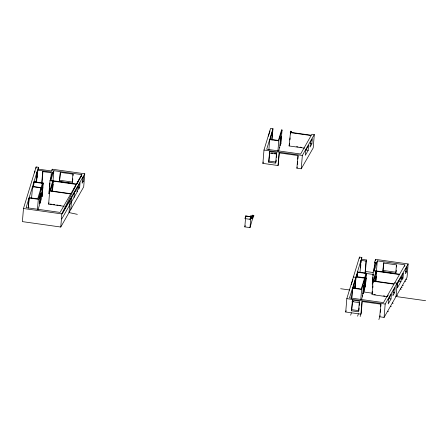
<?xml version="1.0" encoding="UTF-8"?>
<svg xmlns="http://www.w3.org/2000/svg" width="448" height="448" viewBox="0 0 448 448"><rect width="100%" height="100%" fill="white"/><g stroke="black" fill="none" stroke-linecap="round" stroke-linejoin="round"><path stroke-width="0.67" d="M252.426 215.191L252.364 216.037L250.97 215.841L250.908 216.681L245.728 215.953L244.922 218.607L250.096 219.335L250.163 218.49L251.552 218.691L252.426 215.191L253.814 215.387L253.747 216.233M38.293 169.361L38.461 167.294L36.114 166.964L23.475 208.51L22.4 221.62L60.766 227.03L83.686 186.9L84.762 173.79L52.22 169.226L51.677 171.018L37.918 169.075L37.694 171.836M28.263 207.788L29.07 197.999L38.304 199.298L43.282 183.042L34.014 181.731L33.852 182.622M28.314 208.102L29.131 198.139L29.025 198.492M31.55 198.402L32.581 186.441L33.897 182.129L42.42 183.327L42.246 185.399M33.516 186.76L33.897 182.129M33.488 187.309L33.88 182.532M36.002 168.342L36.114 166.964M36.014 182.28L36.814 172.536L37.548 170.1L52.573 172.217L52.461 173.6M37.397 170.604L36.478 181.737L35.336 181.574M36.529 182.521L37.548 170.1M37.24 177.358L37.352 175.974M37.453 209.653L38.304 199.298M39.452 201.124L39.278 203.213L40.006 203.314L41.378 198.856L42.14 189.554L42.79 187.415L42.028 196.717L41.289 196.616M39.626 199.035L39.855 196.252M40.863 189.946L41.037 187.874L32.514 186.676L26.135 207.631L60.082 212.419L70.706 193.967L49.706 191.005L48.63 204.12L64.204 206.315M40.006 203.314L40.807 193.57L40.118 195.838L39.318 205.582L38.181 209.306M41.731 183.26L42.694 171.578L51.302 172.788L50.736 179.659M41.989 182.913L42.952 171.231M41.451 194.622L41.614 192.629M43.282 183.042L42.028 196.717M52.573 172.217L49.997 180.695L48.916 193.805L49.106 193.194M49.162 192.517L49.493 188.457M49.605 187.107L49.941 183.047M52.108 170.604L52.22 169.226M51.839 191.106L52.338 185.018M52.556 183.148L52.724 181.082L49.997 180.695M53.01 181.031L53.861 170.682L81.833 174.625L77.006 183.467M52.41 191.184L52.965 184.425L52.394 184.341M52.444 191.514L53.295 181.16L76.233 184.397L70.89 193.704L50.361 190.809L53.295 181.16M59.478 181.479L60.228 172.329L72.929 174.121L72.173 183.277L59.478 181.479L60.48 172.452M60.766 227.03L61.846 213.92L76.429 184.055L81.833 174.625L81.497 175.224M70.045 200.2L69.026 212.57L77.342 214.346M72.593 181.423L72.806 178.808M73.074 175.538L73.181 174.227M70.801 209.468L71.814 197.098M74.021 197.467L74.43 192.522M61.757 218.949L77.616 191.173L78.025 186.228L62.401 213.578M79.638 187.634L80.046 182.683L78.994 184.531L78.585 189.482L79.638 187.634L78.54 187.404M83.216 181.373L83.619 176.428L82.566 178.276L82.158 183.226L83.216 181.373L82.124 181.143M252.196 218.574L252.426 217.829L252.498 218.809L252.756 217.963L250.006 227.618L244.832 226.884L245.728 215.953M250.88 216.149L250.813 216.989L250.97 215.846L250.163 218.49M250.006 227.618L250.779 218.193M279.395 152.438L278.068 165.525L262.886 163.386L263.984 150.03L270.564 128.402L272.972 128.738L272.037 140.095M268.89 149.929L269.668 139.552L278.757 140.834L282.044 130.021L281.579 129.954L278.393 140.442L269.769 139.222L272.972 128.738M270.525 139.86L270.799 136.55L272.412 131.264L271.729 139.541M268.727 162.21L269.606 151.558L276.562 152.538L275.688 163.19L268.727 162.21L269.892 151.099M276.192 160.065L276.03 162.064L269.074 161.084M276.41 157.405L276.629 154.739M277.878 151.519L278.757 140.834M278.068 165.525L279.11 152.897L297.931 155.551L296.895 168.179L301.246 168.795L313.197 147.924L314.294 134.568L311.886 134.226L311.31 135.24L290.903 132.362L291.222 131.314L290.623 131.23L289.106 145.958L304.634 148.148M278.6 151.088L279.731 147.364L280.549 137.603M281.473 131.292L281.579 129.954M279.933 145.118L280.398 145.186L281.126 136.304L280.465 138.482L280 138.415M280.398 145.186L280.946 143.377L282.044 130.021M289.632 143.248L289.106 145.958M289.906 139.91L290.074 137.906M290.399 133.902L290.623 131.23M291.116 132.647L291.222 131.314M297.455 164.394L297.674 161.739M297.892 159.079L298.166 155.758M301.246 168.795L302.344 155.439L314.294 134.568M308.168 150.399L308.577 145.398L305.766 150.304L305.357 155.305L308.168 150.399L305.878 149.918M311.886 143.903L312.301 138.902L310.486 142.066L310.078 147.067L311.886 143.903L310.156 143.539M374.074 269.528L374.679 262.181L375.536 259.358L408.145 263.956L407.047 277.312L384.087 317.402L379.736 316.792L380.772 304.164L361.95 301.51L360.909 314.138L345.727 311.998L346.825 298.637L359.464 257.09L361.838 257.426L361.67 259.431M351.63 298.866L352.509 288.159L361.598 289.442L366.537 273.202L357.47 271.919L356.989 276.92M351.786 297.875L352.61 287.834L361.234 289.05L364.543 278.174L355.93 276.959L349.552 297.847L383.477 302.63L393.977 284.161L373.044 281.21L371.946 294.571L387.475 296.761M353.366 288.473L353.64 285.158L355.253 279.871L354.57 288.154M351.568 310.817L352.447 300.171L359.402 301.151L358.529 311.797L351.568 310.817L352.733 299.706M354.995 288.31L355.93 276.959M355.124 287.902L355.947 277.883M356.597 277.228L357.129 274.456L356.905 277.239M359.352 258.429L359.464 257.09M360.007 272.406L360.993 260.383L366.027 261.094L366.374 259.958L361.284 259.241L361.01 262.578M360.573 267.921L360.847 264.583M359.089 308.011L358.87 310.671L351.915 309.691M359.307 305.346L359.526 302.686M360.774 299.46L361.598 289.442M361.441 299.695L362.578 295.971L363.39 286.216M362.236 301.045L361.256 313.012L360.175 316.551M362.774 293.731L363.238 293.793L363.966 284.911L363.306 287.095M364.375 280.174L364.543 278.174M365.042 273.112L366.027 261.094M365.277 273.314L366.374 259.958M363.787 291.99L364.885 278.628L364.42 278.566M365.534 278.65L364.666 289.1L363.238 293.793M365.534 278.802L364.862 286.871L365.322 286.933L366.537 273.202M365.322 286.933L366.055 278.029L365.59 277.962M374.679 262.181L375.917 262.354L373.341 270.838L372.238 284.194L372.456 283.489M372.624 281.428L372.966 277.306M373.078 275.934L373.19 274.557M372.366 293.199L372.529 291.194M372.803 287.851L372.966 285.852M373.24 282.509L373.464 279.838L374.063 279.922L373.957 281.26M375.43 260.697L375.536 259.358M375.81 263.693L375.917 262.354M375.211 280.834L375.491 277.407M375.911 273.258L376.074 271.253L373.341 270.838M375.239 281.814L375.519 278.393L376.208 276.125L375.76 281.602M376.41 271.544L377.289 260.854L404.998 264.779L399.627 274.221L374.31 270.654L377.289 260.854M375.85 281.355L376.678 271.337L399.442 274.546L394.15 283.853L373.744 280.974L376.678 271.337M382.866 271.656L383.578 263.049L396.446 264.869L395.735 273.476L382.866 271.656L383.886 262.506M380.352 312.34L380.57 309.686M380.845 306.359L381.007 304.366M384.087 317.402L385.185 304.046L408.145 263.956M391.009 299.006L391.418 294.006L388.606 298.917L388.198 303.918L391.009 299.006L388.718 298.53L388.102 299.622M396.267 270.284L396.105 272.266L383.236 270.452M396.542 266.969L396.704 264.986M394.727 292.516L395.142 287.515L393.327 290.679L392.918 295.68L394.727 292.516L392.997 292.146M396.038 296.537L397.135 283.175L394.733 282.839M400.966 281.618L401.38 276.618L397.768 282.929L397.354 287.93L400.966 281.618L398.614 281.131M403.004 278.068L403.413 273.067L402.326 274.971L401.912 279.972L403.004 278.068L401.822 277.822M406.582 271.818L406.991 266.818L405.905 268.722L405.49 273.722L406.582 271.818L405.39 271.572M36.753 173.275L37.335 171.343M34.457 172.956L35.045 171.024M34.014 181.731L36.814 172.536M37.918 169.075L38.461 167.294M33.74 184.218L33.835 183.91M33.247 186.721L33.645 185.405M41.037 187.874L37.699 198.85L29.176 197.646M42.42 183.327L41.11 187.639L32.581 186.441M53.861 170.682L50.887 180.454L76.776 184.066M49.706 191.005L52.724 181.082M52.22 186.861L52.965 184.425M48.63 204.12L49.028 202.81M268.397 136.209L270.004 130.922M262.886 163.386L263.295 162.047M244.832 226.884L245.213 225.624M251.597 218.092L251.832 217.325L251.905 218.31L252.123 217.594M251.552 218.691L251.91 217.515M252.269 216.345L252.364 216.037M253.814 215.398L253.008 218.042L251.619 217.846M296.895 168.179L297.237 167.054M351.238 284.822L352.845 279.535M361.284 259.241L361.838 257.426M345.727 311.998L346.119 310.716M350.672 315.213L351.406 312.799M365.495 272.77L365.719 272.026M365.977 273.454L364.666 277.766L356.059 276.55L357.37 272.244L373.229 274.439M365.4 280.196L366.055 278.029M357.627 316.193L358.361 313.779M373.044 281.21L376.074 271.253M378.879 319.598L380.078 315.666M269.668 139.552L266.711 149.24L300.636 154.022L311.136 135.554L290.203 132.602M269.606 140.291L269.707 139.966M357.47 271.919L360.993 260.383M352.447 288.904L352.548 288.579M81.698 175.073L80.629 177.352M76.664 184.066L76.39 184.554L81.458 175.722M387.582 296.257L388.203 295.165M404.606 266.319L404.919 265.77M397.634 282.85L398.289 281.702M84.762 173.79L61.846 213.92L23.475 208.51M73.517 189.767L75.813 185.763M77.045 183.607L77.846 182.224M74.094 192.998L75.41 190.714L77.616 191.173M59.836 180.298L72.537 182.073M280.482 143.31L280.946 143.377M296.61 146.681L297.97 146.871M300.009 147.162L301.37 147.353M279.272 147.297L279.731 147.364M263.984 150.03L302.344 155.439M271.326 152.958L272.653 153.143M274.641 153.423L275.968 153.614M269.22 153.003L276.36 154.006M245.879 216.082L251.054 216.81M246.826 216.401L248.612 216.574M249.906 216.759L251.356 217.039M49.969 204.019L52.024 204.305M53.39 204.501L54.757 204.691M56.812 204.982L58.178 205.173M59.55 205.369L60.917 205.559M365.534 271.46L373.072 272.524M374.914 278.303L375.519 278.393M353.405 277.01L355.813 277.351M340.648 288.725L349.63 289.99M363.322 291.922L372.422 293.205M395.903 296.514L425.6 300.703M374.007 294.526L375.368 294.717M383.533 295.865L384.894 296.061M362.113 295.91L362.578 295.971M346.825 298.637L385.185 304.046M352.173 301.286L353.5 301.476M352.061 301.61L359.201 302.618M69.681 201.729L71.411 202.042M405.978 279.188L406.801 279.362M404.886 281.092L405.782 281.277M402.399 285.438L403.273 285.622M401.307 287.336L402.136 287.51M400.361 288.988L401.262 289.178M396.749 295.299L397.667 295.49M392.308 303.044L393.154 303.223M390.404 306.376L391.272 306.555M387.593 311.287L388.444 311.466M250.634 217.577L250.096 219.335L250.634 217.577"/></g></svg>
